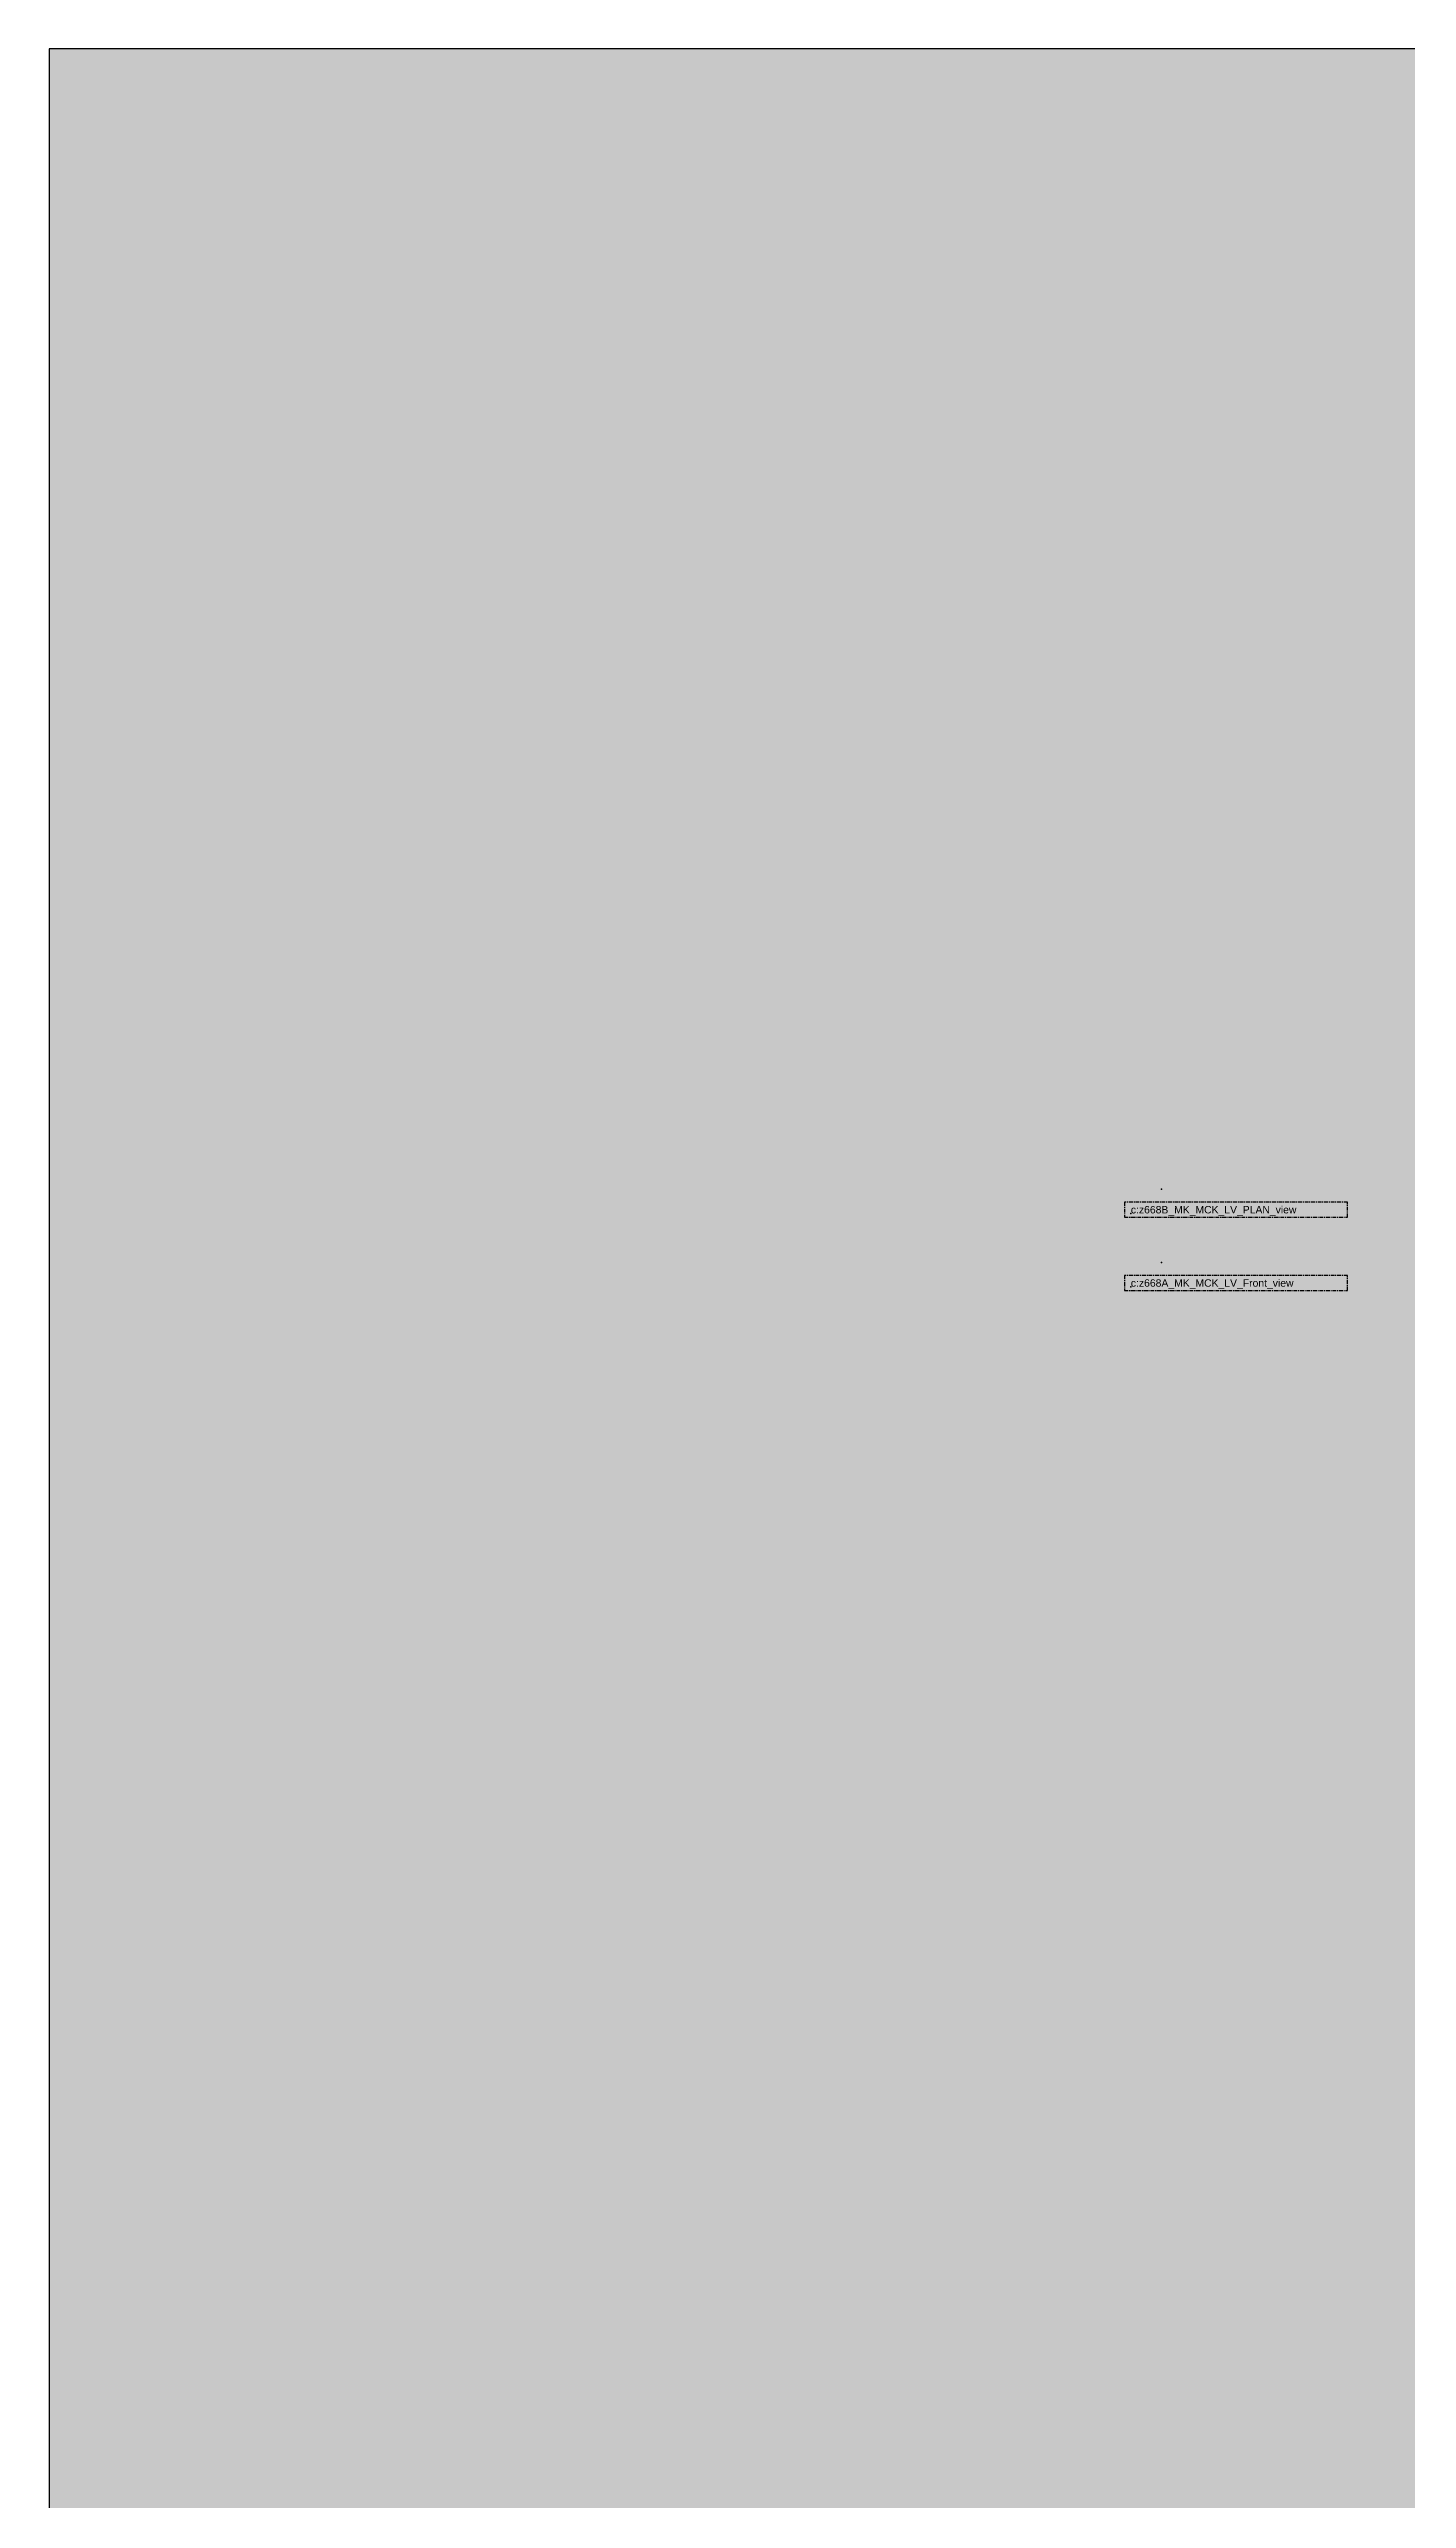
# Model space of a CAD drawing. Header units: millimetres. Extents: x -244126 to 368105, y -173968 to 259060.
# Drawn here: x 318944 to 328081, y 138875 to 155363 of the extents above; entities that cross this region are included whole.
import ezdxf
from ezdxf.lldxf.tags import DXFTag

# ---------------------------------------------------------------- set-up
doc = ezdxf.new("R2010")
doc.units = ezdxf.units.MM
doc.header["$MEASUREMENT"] = 0
doc.linetypes.add('005_GG_TA_LINE', pattern=[13.75, 5, -1.25, 1.25, -1.25, 5])
doc.layers.add('000 - H A T C H', color=8, linetype='Continuous')
doc.layers.add('001 - ASCESSORIES', color=1, linetype='Continuous')
doc.styles.get("Standard").update_dxf_attribs({"font": 'arial.ttf'})
tags = doc.linetypes.add('000-ADD-ATT', pattern='A,0.5,-0.3,["ADD-ATT",Standard,S=0.1,R=0,X=-0.2,Y=-0.05],-0.5', length=1.3).pattern_tags.tags
tags[6] = DXFTag(74, 10)

# ---------------------------------------------------------------- blocks, each defined once
blk = doc.blocks.new('*U4741')
at = {"color": 0, "linetype": '005_GG_TA_LINE'}
blk.add_lwpolyline([(0, 0), (300, 0), (300, 20), (0, 20)], close=True, dxfattribs=at)
for p in [(50, 37.5), (8.6, 4.9)]:
    blk.add_point(p, dxfattribs=at)
blk.add_attdef('NAMEBLK', (8.6, 4.9), '', height=10, dxfattribs=at)
blk = doc.blocks.new('*U4740')
at = {"color": 0, "linetype": '005_GG_TA_LINE'}
blk.add_lwpolyline([(0, 0), (300, 0), (300, 20), (0, 20)], close=True, dxfattribs=at)
for p in [(50, 37.5), (8.6, 4.9)]:
    blk.add_point(p, dxfattribs=at)
blk.add_attdef('NAMEBLK', (8.6, 4.9), '', height=10, dxfattribs=at)
blk = doc.blocks.new('000 - MOCKUP_HELP')
at = {"layer": '001 - ASCESSORIES', "color": 3, "linetype": '005_GG_TA_LINE', "xscale": 5, "yscale": 5, "zscale": 5}
for name, p, values in [('*U4740', (-11283.435, 14283.657), {'NAMEBLK': 'c:z668B_MK_MCK_LV_PLAN_view'}), ('*U4741', (-11283.435, 13790.401), {'NAMEBLK': 'c:z668A_MK_MCK_LV_Front_view'})]:
    blk.add_blockref(name, p, dxfattribs=at).add_auto_attribs(values)

msp = doc.modelspace()

# ---------------------------------------------------------------- hatches: boundary and pattern name
at = {"layer": '000 - H A T C H', "ltscale": 300}
h = msp.add_hatch(color=57, dxfattribs=at)
h.dxf.hatch_style = 1
h.paths.add_polyline_path([(318944.2057, 109313.34158), (368104.95157, 109313.34158), (368104.95157, 155362.74984), (318944.2057, 155362.74984)])

# ---------------------------------------------------------------- linework, layer by layer
at = {"color": 3, "ltscale": 300}
msp.add_lwpolyline([(318944.2057, 109313.34158), (368104.95157, 109313.34158), (368104.95157, 155362.74984), (318944.2057, 155362.74984)], close=True, dxfattribs=at)

# ---------------------------------------------------------------- next in the draw order: block references
at = {"color": 3, "linetype": '000-ADD-ATT', "ltscale": 300}
msp.add_blockref('000 - MOCKUP_HELP', (337463.48079, 133218.35158), dxfattribs=at)

doc.saveas('drawing.dxf')
